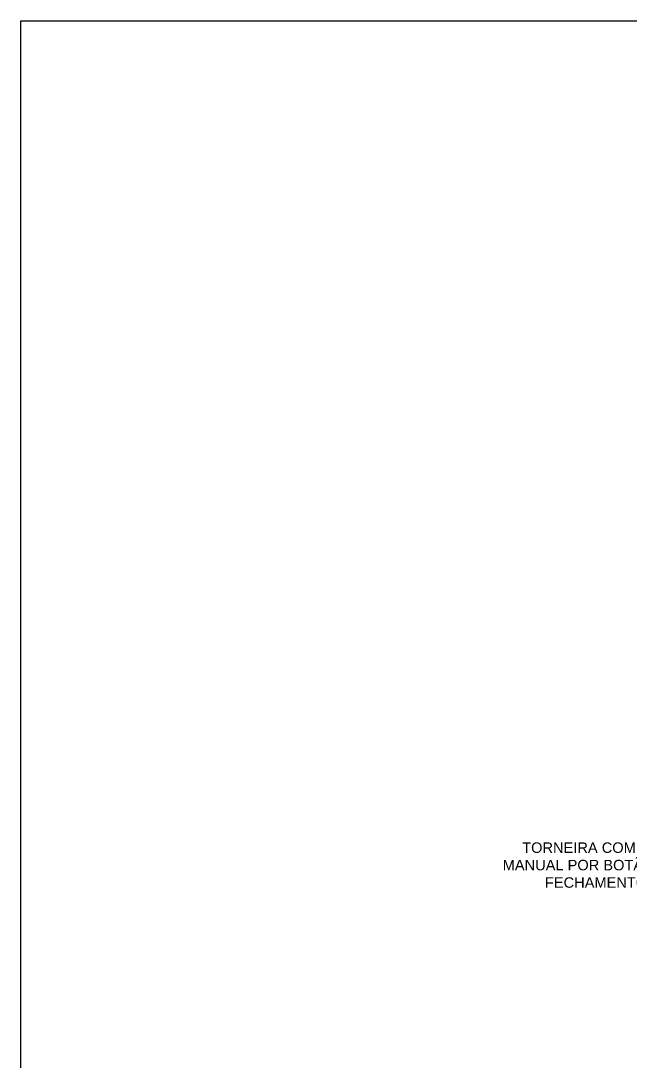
# Model space of a CAD drawing. Header units: metres. Extents: x 2362 to 4220, y 91 to 382.
# Drawn here: x 3311.89 to 3316.55, y 183.33 to 191.29 of the extents above; entities that cross this region are included whole.
import ezdxf
from ezdxf import colors
from ezdxf.entities.mleader import LeaderData, LeaderLine
from ezdxf.math import Vec2, Vec3

# ---------------------------------------------------------------- set-up
doc = ezdxf.new("R2010")
doc.units = ezdxf.units.M
doc.header["$LTSCALE"] = 5
doc.header["$MEASUREMENT"] = 0
doc.layers.add('COTA 1 100', color=2, linetype='Continuous')
doc.layers.add('TXT ESPECIFICAÇÕES', color=7, linetype='Continuous')
doc.styles.get("Standard").update_dxf_attribs({"font": 'arial.ttf'})

msp = doc.modelspace()

# ---------------------------------------------------------------- linework, layer by layer
at = {"layer": 'COTA 1 100'}
msp.add_lwpolyline([(3311.8908, 191.2891), (3330.4249, 191.2891), (3330.4249, 176.3487), (3311.8908, 176.3487)], close=True, dxfattribs=at)

# ---------------------------------------------------------------- leaders
at = {"layer": 'TXT ESPECIFICAÇÕES', "ltscale": 0.05}
ml = msp.add_multileader_mtext('Standard', dxfattribs=at)
ml.set_content('TORNEIRA COM ACIONAMENTO\\PMANUAL POR BOTÃO SUPERIOR E\\PFECHAMENTO AUTOMÁTICO', color=256)
ml.set_leader_properties()
ml.build(insert=Vec2(0, 0))
ml.multileader.update_dxf_attribs({"dogleg_length": 0.36, "arrow_head_size": 0.075})
ctx = ml.context
ctx.base_point, ctx.char_height, ctx.arrow_head_size, ctx.landing_gap_size, ctx.plane_origin = Vec3(3315.5457, 184.9643), 0.08, 0.075, 0.045, Vec3(3318.4993, 187.7611)
ctx.text_align_type = 2
notes = []
notes.append((ctx, [(0, (1, 1, 0), (3318.4873, 184.9643), (-1, 0), 0.9842, [(0, [(3318.524, 184.9643)], 0, [])])]))
ctx.mtext.insert, ctx.mtext.alignment, ctx.mtext.flow_direction = Vec3(3317.4581, 185.005), 3, 5
for ctx, leaders in notes:
    for number, flags, end, landing, length, lines in leaders:
        leader = LeaderData()
        leader.index, (leader.has_last_leader_line, leader.has_dogleg_vector, leader.attachment_direction) = number, flags
        leader.last_leader_point, leader.dogleg_vector, leader.dogleg_length = Vec3(end), Vec3(landing), length
        for number, points, colour, breaks in lines:
            line = LeaderLine()
            line.index, line.vertices, line.color, line.breaks = number, Vec3.list(points), colors.encode_raw_color(colour), breaks
            leader.lines.append(line)
        ctx.leaders.append(leader)

doc.saveas('drawing.dxf')
